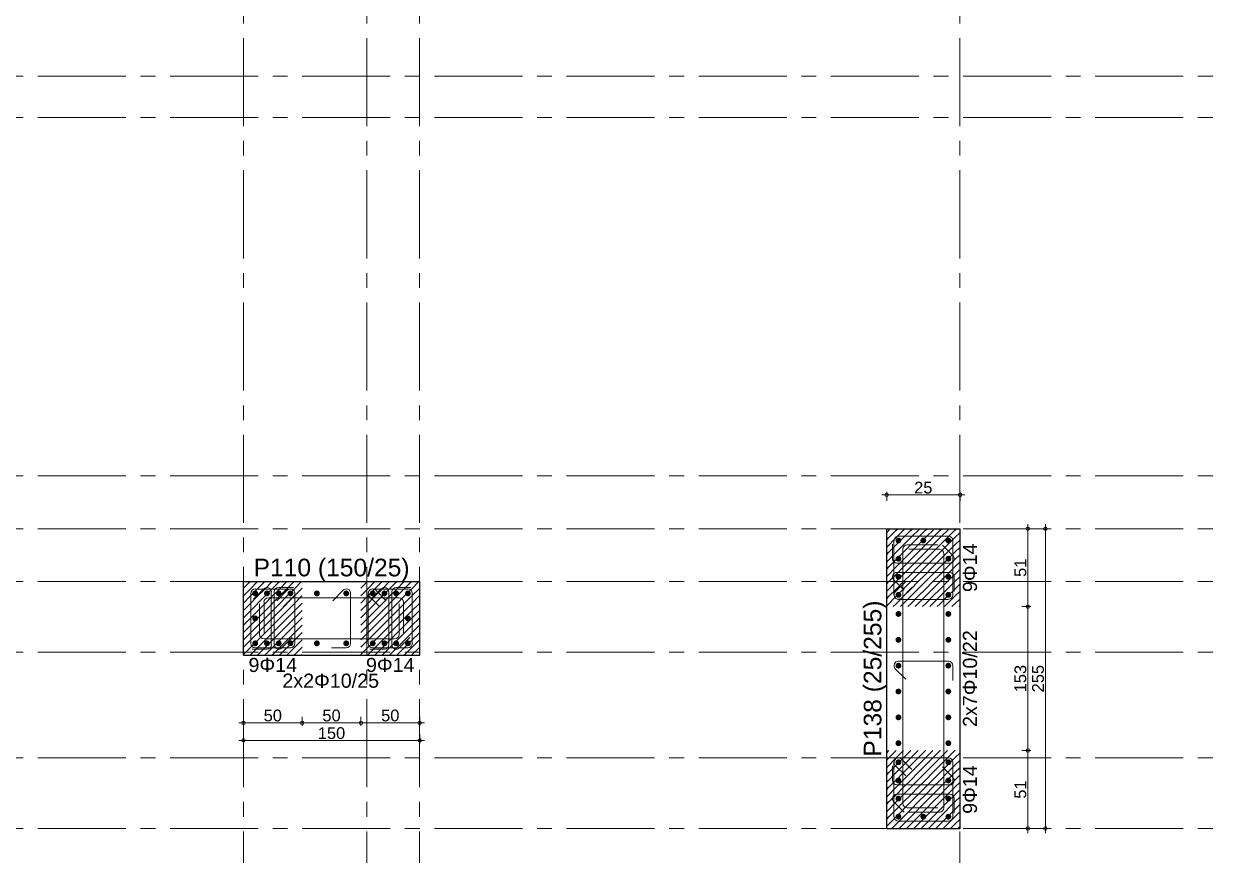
# Model space of a CAD drawing. Header units: millimetres. Extents: x 2232 to 85269, y -3593 to 5869.
# Drawn here: x 25400 to 26417, y 4454 to 5161 of the extents above; entities that cross this region are included whole.
import ezdxf

# ---------------------------------------------------------------- set-up
doc = ezdxf.new("R2010")
doc.units = ezdxf.units.MM
doc.linetypes.add('CENTER2', pattern=[112.5, 75, -12.5, 12.5, -12.5])
doc.linetypes.add('DASHDOT2', pattern=[12.7, 6.35, -3.175, 0, -3.175])
doc.layers.add('aks', color=251, linetype='DASHDOT2', lineweight=35)
for name, color, linetype in [('Donatı Yazısı', 7, 'Continuous'), ('Donatı Çizgisi', 7, 'Continuous'), ('Kolon', 7, 'Continuous'), ('Ölçülendirme', 7, 'Continuous')]:
    doc.layers.add(name, color=color, linetype=linetype)
doc.styles.add('arial_1_18', font='arial.ttf', dxfattribs={"height": 0.2})

# ---------------------------------------------------------------- blocks, each defined once
blk = doc.blocks.new('IDE999Entity6840')
at = {"layer": 'aks', "color": 250, "linetype": 'CENTER2', "lineweight": 5}
blk.add_lwpolyline([(13519.3, 200), (13519.3, 2530)], dxfattribs=at)
blk = doc.blocks.new('IDE999Entity6841')
at = {"layer": 'aks', "color": 250, "linetype": 'CENTER2', "lineweight": 5}
blk.add_lwpolyline([(13369.3, 200), (13369.3, 2530)], dxfattribs=at)
blk = doc.blocks.new('IDE999Entity6842')
at = {"layer": 'aks', "color": 250, "linetype": 'CENTER2', "lineweight": 5}
blk.add_lwpolyline([(13979.3, 200), (13979.3, 2530)], dxfattribs=at)
blk = doc.blocks.new('IDE999Entity6849')
at = {"layer": 'aks', "color": 250, "linetype": 'CENTER2', "lineweight": 5}
blk.add_lwpolyline([(13474.3, 200), (13474.3, 2530)], dxfattribs=at)

msp = doc.modelspace()

# ---------------------------------------------------------------- hatches: boundary and pattern name
at = {"layer": 'Donatı Çizgisi', "linetype": 'Continuous', "lineweight": 5}
h = msp.add_hatch(color=5, dxfattribs=at)
edge = h.paths.add_edge_path(flags=0)
edge.add_arc((26143.9, 4721.9), 2.5, 0, 360)
h = msp.add_hatch(color=5, dxfattribs=at)
edge = h.paths.add_edge_path(flags=0)
edge.add_arc((26165.1, 4721.9), 2.5, 0, 360)
h = msp.add_hatch(color=5, dxfattribs=at)
edge = h.paths.add_edge_path(flags=0)
edge.add_arc((26186.4, 4721.9), 2.5, 0, 360)
h = msp.add_hatch(color=5, dxfattribs=at)
edge = h.paths.add_edge_path(flags=0)
edge.add_arc((26143.9, 4706.4), 2.5, 0, 360)
h = msp.add_hatch(color=5, dxfattribs=at)
edge = h.paths.add_edge_path(flags=0)
edge.add_arc((26186.4, 4706.4), 2.5, 0, 360)
h = msp.add_hatch(color=5, dxfattribs=at)
edge = h.paths.add_edge_path(flags=0)
edge.add_arc((26143.9, 4691), 2.5, 0, 360)
h = msp.add_hatch(color=5, dxfattribs=at)
edge = h.paths.add_edge_path(flags=0)
edge.add_arc((26186.4, 4691), 2.5, 0, 360)
h = msp.add_hatch(color=5, dxfattribs=at)
edge = h.paths.add_edge_path(flags=0)
edge.add_arc((25596.4, 4676.9), 2.5, 0, 360)
h = msp.add_hatch(color=5, dxfattribs=at)
edge = h.paths.add_edge_path(flags=0)
edge.add_arc((25606.4, 4676.9), 2.5, 0, 360)
h = msp.add_hatch(color=5, dxfattribs=at)
edge = h.paths.add_edge_path(flags=0)
edge.add_arc((25616.4, 4676.9), 2.5, 0, 360)
h = msp.add_hatch(color=5, dxfattribs=at)
edge = h.paths.add_edge_path(flags=0)
edge.add_arc((25626.4, 4676.9), 2.5, 0, 360)
h = msp.add_hatch(color=5, dxfattribs=at)
edge = h.paths.add_edge_path(flags=0)
edge.add_arc((25648.9, 4676.9), 2.5, 0, 360)
h = msp.add_hatch(color=5, dxfattribs=at)
edge = h.paths.add_edge_path(flags=0)
edge.add_arc((25673.9, 4676.9), 2.5, 0, 360)
h = msp.add_hatch(color=5, dxfattribs=at)
edge = h.paths.add_edge_path(flags=0)
edge.add_arc((25696.4, 4676.9), 2.5, 0, 360)
h = msp.add_hatch(color=5, dxfattribs=at)
edge = h.paths.add_edge_path(flags=0)
edge.add_arc((25706.4, 4676.9), 2.5, 0, 360)
h = msp.add_hatch(color=5, dxfattribs=at)
edge = h.paths.add_edge_path(flags=0)
edge.add_arc((25716.4, 4676.9), 2.5, 0, 360)
h = msp.add_hatch(color=5, dxfattribs=at)
edge = h.paths.add_edge_path(flags=0)
edge.add_arc((25726.4, 4676.9), 2.5, 0, 360)
h = msp.add_hatch(color=5, dxfattribs=at)
edge = h.paths.add_edge_path(flags=0)
edge.add_arc((26143.9, 4675.6), 2.5, 0, 360)
h = msp.add_hatch(color=5, dxfattribs=at)
edge = h.paths.add_edge_path(flags=0)
edge.add_arc((26186.4, 4675.6), 2.5, 0, 360)
h = msp.add_hatch(color=5, dxfattribs=at)
edge = h.paths.add_edge_path(flags=0)
edge.add_arc((26143.9, 4659.4), 2.5, 0, 360)
h = msp.add_hatch(color=5, dxfattribs=at)
edge = h.paths.add_edge_path(flags=0)
edge.add_arc((26186.4, 4659.4), 2.5, 0, 360)
h = msp.add_hatch(color=5, dxfattribs=at)
edge = h.paths.add_edge_path(flags=0)
edge.add_arc((25596.4, 4655.6), 2.5, 0, 360)
h = msp.add_hatch(color=5, dxfattribs=at)
edge = h.paths.add_edge_path(flags=0)
edge.add_arc((25726.4, 4655.6), 2.5, 0, 360)
h = msp.add_hatch(color=5, dxfattribs=at)
edge = h.paths.add_edge_path(flags=0)
edge.add_arc((26143.9, 4637.4), 2.5, 0, 360)
h = msp.add_hatch(color=5, dxfattribs=at)
edge = h.paths.add_edge_path(flags=0)
edge.add_arc((26186.4, 4637.4), 2.5, 0, 360)
h = msp.add_hatch(color=5, dxfattribs=at)
edge = h.paths.add_edge_path(flags=0)
edge.add_arc((25596.4, 4634.4), 2.5, 0, 360)
h = msp.add_hatch(color=5, dxfattribs=at)
edge = h.paths.add_edge_path(flags=0)
edge.add_arc((25606.4, 4634.4), 2.5, 0, 360)
h = msp.add_hatch(color=5, dxfattribs=at)
edge = h.paths.add_edge_path(flags=0)
edge.add_arc((25616.4, 4634.4), 2.5, 0, 360)
h = msp.add_hatch(color=5, dxfattribs=at)
edge = h.paths.add_edge_path(flags=0)
edge.add_arc((25626.4, 4634.4), 2.5, 0, 360)
h = msp.add_hatch(color=5, dxfattribs=at)
edge = h.paths.add_edge_path(flags=0)
edge.add_arc((25648.9, 4634.4), 2.5, 0, 360)
h = msp.add_hatch(color=5, dxfattribs=at)
edge = h.paths.add_edge_path(flags=0)
edge.add_arc((25673.9, 4634.4), 2.5, 0, 360)
h = msp.add_hatch(color=5, dxfattribs=at)
edge = h.paths.add_edge_path(flags=0)
edge.add_arc((25696.4, 4634.4), 2.5, 0, 360)
h = msp.add_hatch(color=5, dxfattribs=at)
edge = h.paths.add_edge_path(flags=0)
edge.add_arc((25706.4, 4634.4), 2.5, 0, 360)
h = msp.add_hatch(color=5, dxfattribs=at)
edge = h.paths.add_edge_path(flags=0)
edge.add_arc((25716.4, 4634.4), 2.5, 0, 360)
h = msp.add_hatch(color=5, dxfattribs=at)
edge = h.paths.add_edge_path(flags=0)
edge.add_arc((25726.4, 4634.4), 2.5, 0, 360)
h = msp.add_hatch(color=5, dxfattribs=at)
edge = h.paths.add_edge_path(flags=0)
edge.add_arc((26143.9, 4615.4), 2.5, 0, 360)
h = msp.add_hatch(color=5, dxfattribs=at)
edge = h.paths.add_edge_path(flags=0)
edge.add_arc((26186.4, 4615.4), 2.5, 0, 360)
h = msp.add_hatch(color=5, dxfattribs=at)
edge = h.paths.add_edge_path(flags=0)
edge.add_arc((26143.9, 4593.4), 2.5, 0, 360)
h = msp.add_hatch(color=5, dxfattribs=at)
edge = h.paths.add_edge_path(flags=0)
edge.add_arc((26186.4, 4593.4), 2.5, 0, 360)
h = msp.add_hatch(color=5, dxfattribs=at)
edge = h.paths.add_edge_path(flags=0)
edge.add_arc((26143.9, 4571.4), 2.5, 0, 360)
h = msp.add_hatch(color=5, dxfattribs=at)
edge = h.paths.add_edge_path(flags=0)
edge.add_arc((26186.4, 4571.4), 2.5, 0, 360)
h = msp.add_hatch(color=5, dxfattribs=at)
edge = h.paths.add_edge_path(flags=0)
edge.add_arc((26143.9, 4549.4), 2.5, 0, 360)
h = msp.add_hatch(color=5, dxfattribs=at)
edge = h.paths.add_edge_path(flags=0)
edge.add_arc((26186.4, 4549.4), 2.5, 0, 360)
h = msp.add_hatch(color=5, dxfattribs=at)
edge = h.paths.add_edge_path(flags=0)
edge.add_arc((26143.9, 4533.2), 2.5, 0, 360)
h = msp.add_hatch(color=5, dxfattribs=at)
edge = h.paths.add_edge_path(flags=0)
edge.add_arc((26186.4, 4533.2), 2.5, 0, 360)
h = msp.add_hatch(color=5, dxfattribs=at)
edge = h.paths.add_edge_path(flags=0)
edge.add_arc((26143.9, 4517.7), 2.5, 0, 360)
h = msp.add_hatch(color=5, dxfattribs=at)
edge = h.paths.add_edge_path(flags=0)
edge.add_arc((26186.4, 4517.7), 2.5, 0, 360)
h = msp.add_hatch(color=5, dxfattribs=at)
edge = h.paths.add_edge_path(flags=0)
edge.add_arc((26143.9, 4502.3), 2.5, 0, 360)
h = msp.add_hatch(color=5, dxfattribs=at)
edge = h.paths.add_edge_path(flags=0)
edge.add_arc((26186.4, 4502.3), 2.5, 0, 360)
h = msp.add_hatch(color=5, dxfattribs=at)
edge = h.paths.add_edge_path(flags=0)
edge.add_arc((26143.9, 4486.9), 2.5, 0, 360)
h = msp.add_hatch(color=5, dxfattribs=at)
edge = h.paths.add_edge_path(flags=0)
edge.add_arc((26165.1, 4486.9), 2.5, 0, 360)
h = msp.add_hatch(color=5, dxfattribs=at)
edge = h.paths.add_edge_path(flags=0)
edge.add_arc((26186.4, 4486.9), 2.5, 0, 360)

# ---------------------------------------------------------------- linework, layer by layer
at = {"layer": 'aks', "color": 250, "linetype": 'CENTER2', "lineweight": 5}
for points in [[(24736.4, 5116.9), (27996.4, 5116.9)], [(24736.4, 5081.9), (27996.4, 5081.9)], [(24736.4, 4776.9), (27996.4, 4776.9)], [(24736.4, 4731.9), (27996.4, 4731.9)], [(24736.4, 4686.9), (27996.4, 4686.9)], [(24736.4, 4626.9), (27996.4, 4626.9)], [(24736.4, 4536.9), (27996.4, 4536.9)], [(24736.4, 4476.9), (27996.4, 4476.9)]]:
    msp.add_lwpolyline(points, dxfattribs=at)
at = {"layer": 'Donatı Çizgisi', "color": 5, "linetype": 'Continuous', "lineweight": 5}
for points in [[(26140.1, 4675.6), (26140.1, 4721.9)], [(26143.9, 4725.6), (26186.4, 4725.6)], [(26190.1, 4721.9), (26190.1, 4675.6)], [(25626.4, 4680.6), (25596.4, 4680.6)], [(25696.4, 4680.6), (25726.4, 4680.6)], [(26141.2, 4678.2), (26150.1, 4687.1)], [(26155.4, 4681.8), (26146.5, 4672.9)], [(25592.6, 4676.9), (25592.6, 4634.4)], [(25623.7, 4679.5), (25614.9, 4670.7)], [(25620.2, 4665.4), (25629, 4674.2)], [(25630.1, 4634.4), (25630.1, 4676.9)], [(25692.6, 4634.4), (25692.6, 4676.9)], [(25702.6, 4665.4), (25693.7, 4674.2)], [(25699, 4679.5), (25707.9, 4670.7)], [(25730.1, 4676.9), (25730.1, 4634.4)], [(26186.4, 4671.8), (26143.9, 4671.8)], [(25596.4, 4630.6), (25626.4, 4630.6)], [(25726.4, 4630.6), (25696.4, 4630.6)], [(26140.1, 4533.2), (26140.1, 4486.9)], [(26141.2, 4530.5), (26150.1, 4521.7)], [(26186.4, 4536.9), (26143.9, 4536.9)], [(26155.4, 4527), (26146.5, 4535.8)], [(26190.1, 4486.9), (26190.1, 4533.2)], [(26143.9, 4483.1), (26186.4, 4483.1)]]:
    msp.add_lwpolyline(points, dxfattribs=at)
at = {"layer": 'Donatı Çizgisi', "color": 1, "linetype": 'Continuous', "lineweight": 5}
for points in [[(26138.9, 4706.4), (26138.9, 4718.9)], [(26147.6, 4498.1), (26147.6, 4714.4)], [(26151.4, 4718.1), (26177.4, 4718.1)], [(26178.9, 4714.4), (26152.9, 4714.4)], [(26181.4, 4717.9), (26190.3, 4709.1)], [(26182.6, 4494.4), (26182.6, 4710.6)], [(26187.6, 4702.7), (26142.6, 4702.7)], [(26142.6, 4694.8), (26187.6, 4694.8)], [(26191.4, 4691), (26191.4, 4678.5)], [(25594.9, 4671.9), (25603.7, 4680.8)], [(25616.4, 4681.9), (25628.9, 4681.9)], [(25694.9, 4671.9), (25703.7, 4680.8)], [(25716.4, 4681.9), (25728.9, 4681.9)], [(26148.8, 4679.5), (26140, 4688.3)], [(25607.6, 4673.1), (25718.9, 4673.1)], [(25610.1, 4678.1), (25610.1, 4633.1)], [(25612.6, 4633.1), (25612.6, 4678.1)], [(25662.4, 4670.7), (25671.2, 4679.5)], [(25677.6, 4676.9), (25677.6, 4634.4)], [(25710.1, 4678.1), (25710.1, 4633.1)], [(25712.6, 4633.1), (25712.6, 4678.1)], [(25600.1, 4667.9), (25600.1, 4641.9)], [(25603.9, 4643.4), (25603.9, 4669.4)], [(25718.9, 4641.9), (25718.9, 4667.9)], [(25722.6, 4669.4), (25722.6, 4643.4)], [(25627.9, 4639.3), (25619, 4630.5)], [(25727.9, 4639.3), (25719, 4630.5)], [(25606.4, 4629.4), (25593.9, 4629.4)], [(25603.9, 4638.1), (25715.1, 4638.1)], [(25673.9, 4630.6), (25661.4, 4630.6)], [(25706.4, 4629.4), (25693.9, 4629.4)], [(26143.9, 4619.1), (26186.4, 4619.1)], [(26150.1, 4603.9), (26141.2, 4612.7)], [(26190.1, 4615.4), (26190.1, 4602.9)], [(26138.9, 4517.7), (26138.9, 4530.2)], [(26181.4, 4529.2), (26190.3, 4520.4)], [(26187.6, 4514), (26142.6, 4514)], [(26148.8, 4490.8), (26140, 4499.6)], [(26142.6, 4506.1), (26187.6, 4506.1)], [(26191.4, 4502.3), (26191.4, 4489.8)], [(26177.4, 4494.4), (26151.4, 4494.4)], [(26152.9, 4490.6), (26178.9, 4490.6)]]:
    msp.add_lwpolyline(points, dxfattribs=at)
at = {"layer": 'Donatı Çizgisi', "color": 5, "linetype": 'Continuous', "lineweight": 5}
for centre, start, end in [((26143.9, 4721.9), 90, 180), ((26186.4, 4721.9), 0, 90), ((25596.4, 4676.9), 90, 180), ((25626.4, 4676.9), 0, 135), ((25626.4, 4676.9), 315, 90), ((25696.4, 4676.9), 90, 225), ((25696.4, 4676.9), 45, 180), ((25726.4, 4676.9), 0, 90), ((26143.9, 4675.6), 135, 270), ((26143.9, 4675.6), 180, 315), ((26186.4, 4675.6), 270, 0), ((25596.4, 4634.4), 180, 270), ((25626.4, 4634.4), 270, 0), ((25696.4, 4634.4), 180, 270), ((25726.4, 4634.4), 270, 0), ((26143.9, 4533.2), 45, 180), ((26143.9, 4533.2), 90, 225), ((26186.4, 4533.2), 0, 90), ((26143.9, 4486.9), 180, 270), ((26186.4, 4486.9), 270, 0)]:
    msp.add_arc(centre, 3.75, start, end, dxfattribs=at)
at = {"layer": 'Donatı Çizgisi', "color": 1, "linetype": 'Continuous', "lineweight": 5}
for centre, start, end in [((26151.4, 4714.4), 90, 180), ((26178.9, 4710.6), 0, 90), ((26142.6, 4706.4), 180, 270), ((26187.6, 4706.4), 270, 45), ((26142.6, 4691), 90, 225), ((26187.6, 4691), 0, 90), ((25606.4, 4678.1), 0, 135), ((25616.4, 4678.1), 90, 180), ((25673.9, 4676.9), 0, 135), ((25706.4, 4678.1), 0, 135), ((25716.4, 4678.1), 90, 180), ((25607.6, 4669.4), 90, 180), ((25718.9, 4669.4), 0, 90), ((25603.9, 4641.9), 180, 270), ((25715.1, 4641.9), 270, 0), ((25606.4, 4633.1), 270, 0), ((25616.4, 4633.1), 180, 315), ((25673.9, 4634.4), 270, 0), ((25706.4, 4633.1), 270, 0), ((25716.4, 4633.1), 180, 315), ((26143.9, 4615.4), 90, 225), ((26186.4, 4615.4), 0, 90), ((26142.6, 4517.7), 180, 270), ((26187.6, 4517.7), 270, 45), ((26142.6, 4502.3), 90, 225), ((26151.4, 4498.1), 180, 270), ((26187.6, 4502.3), 0, 90), ((26178.9, 4494.4), 270, 0)]:
    msp.add_arc(centre, 3.75, start, end, dxfattribs=at)
at = {"layer": 'Kolon', "color": 251, "linetype": 'Continuous', "lineweight": -3}
for points in [[(26133.9, 4728.7), (26137, 4731.9)], [(26142, 4724.4), (26149.5, 4731.9)], [(26142, 4730.6), (26143.3, 4731.9)], [(26154.5, 4724.4), (26162, 4731.9)], [(26154.5, 4730.6), (26155.8, 4731.9)], [(26167, 4724.4), (26174.5, 4731.9)], [(26167, 4730.6), (26168.3, 4731.9)], [(26179.5, 4724.4), (26187, 4731.9)], [(26179.5, 4730.6), (26180.8, 4731.9)], [(26192, 4730.6), (26193.3, 4731.9)], [(26133.9, 4716.2), (26142, 4724.4)], [(26133.9, 4722.4), (26135.8, 4724.4)], [(26135.8, 4724.4), (26142, 4730.6)], [(26142, 4711.9), (26154.5, 4724.4)], [(26142, 4718.1), (26148.3, 4724.4)], [(26148.3, 4724.4), (26154.5, 4730.6)], [(26154.5, 4711.9), (26167, 4724.4)], [(26154.5, 4718.1), (26160.8, 4724.4)], [(26160.8, 4724.4), (26167, 4730.6)], [(26167, 4711.9), (26179.5, 4724.4)], [(26167, 4718.1), (26173.3, 4724.4)], [(26173.3, 4724.4), (26179.5, 4730.6)], [(26179.5, 4711.9), (26192, 4724.4)], [(26179.5, 4718.1), (26185.8, 4724.4)], [(26185.8, 4724.4), (26192, 4730.6)], [(26192, 4724.4), (26196.4, 4728.7)], [(26192, 4718.1), (26196.4, 4722.4)], [(26133.9, 4703.7), (26142, 4711.9)], [(26133.9, 4709.9), (26135.8, 4711.9)], [(26135.8, 4711.9), (26142, 4718.1)], [(26142, 4699.4), (26154.5, 4711.9)], [(26142, 4705.6), (26148.3, 4711.9)], [(26148.3, 4711.9), (26154.5, 4718.1)], [(26154.5, 4699.4), (26167, 4711.9)], [(26154.5, 4705.6), (26160.8, 4711.9)], [(26160.8, 4711.9), (26167, 4718.1)], [(26167, 4699.4), (26179.5, 4711.9)], [(26167, 4705.6), (26173.3, 4711.9)], [(26173.3, 4711.9), (26179.5, 4718.1)], [(26179.5, 4699.4), (26192, 4711.9)], [(26179.5, 4705.6), (26185.8, 4711.9)], [(26185.8, 4711.9), (26192, 4718.1)], [(26192, 4711.9), (26196.4, 4716.2)], [(26135.8, 4699.4), (26142, 4705.6)], [(26148.3, 4699.4), (26154.5, 4705.6)], [(26160.8, 4699.4), (26167, 4705.6)], [(26173.3, 4699.4), (26179.5, 4705.6)], [(26185.8, 4699.4), (26192, 4705.6)], [(26192, 4705.6), (26196.4, 4709.9)], [(26192, 4699.4), (26196.4, 4703.7)], [(26133.9, 4691.2), (26142, 4699.4)], [(26133.9, 4697.4), (26135.8, 4699.4)], [(26135.8, 4686.9), (26142, 4693.1)], [(26142, 4686.9), (26154.5, 4699.4)], [(26142, 4693.1), (26148.3, 4699.4)], [(26148.3, 4686.9), (26154.5, 4693.1)], [(26154.5, 4686.9), (26167, 4699.4)], [(26154.5, 4693.1), (26160.8, 4699.4)], [(26160.8, 4686.9), (26167, 4693.1)], [(26167, 4686.9), (26179.5, 4699.4)], [(26167, 4693.1), (26173.3, 4699.4)], [(26173.3, 4686.9), (26179.5, 4693.1)], [(26179.5, 4686.9), (26192, 4699.4)], [(26179.5, 4693.1), (26185.8, 4699.4)], [(26185.8, 4686.9), (26192, 4693.1)], [(26192, 4693.1), (26196.4, 4697.4)], [(26192, 4686.9), (26196.4, 4691.2)], [(25586.4, 4681.2), (25592, 4686.9)], [(25586.4, 4674.9), (25592, 4680.6)], [(25592, 4674.4), (25604.5, 4686.9)], [(25592, 4680.6), (25598.3, 4686.9)], [(25598.3, 4674.4), (25604.5, 4680.6)], [(25604.5, 4674.4), (25617, 4686.9)], [(25604.5, 4680.6), (25610.8, 4686.9)], [(25610.8, 4674.4), (25617, 4680.6)], [(25617, 4674.4), (25629.5, 4686.9)], [(25617, 4680.6), (25623.3, 4686.9)], [(25623.3, 4674.4), (25629.5, 4680.6)], [(25629.5, 4680.6), (25635.8, 4686.9)], [(25629.5, 4674.4), (25636.4, 4681.2)], [(25686.4, 4681.2), (25692, 4686.9)], [(25686.4, 4674.9), (25692, 4680.6)], [(25692, 4674.4), (25704.5, 4686.9)], [(25692, 4680.6), (25698.3, 4686.9)], [(25698.3, 4674.4), (25704.5, 4680.6)], [(25704.5, 4674.4), (25717, 4686.9)], [(25704.5, 4680.6), (25710.8, 4686.9)], [(25710.8, 4674.4), (25717, 4680.6)], [(25717, 4674.4), (25729.5, 4686.9)], [(25717, 4680.6), (25723.3, 4686.9)], [(25723.3, 4674.4), (25729.5, 4680.6)], [(25729.5, 4680.6), (25735.8, 4686.9)], [(25729.5, 4674.4), (25736.4, 4681.2)], [(26133.9, 4678.7), (26142, 4686.9)], [(26133.9, 4684.9), (26135.8, 4686.9)], [(26135.8, 4674.4), (26142, 4680.6)], [(26142, 4674.4), (26154.5, 4686.9)], [(26142, 4680.6), (26148.3, 4686.9)], [(26148.3, 4674.4), (26154.5, 4680.6)], [(26154.5, 4674.4), (26167, 4686.9)], [(26154.5, 4680.6), (26160.8, 4686.9)], [(26160.8, 4674.4), (26167, 4680.6)], [(26167, 4674.4), (26179.5, 4686.9)], [(26167, 4680.6), (26173.3, 4686.9)], [(26173.3, 4674.4), (26179.5, 4680.6)], [(26179.5, 4674.4), (26192, 4686.9)], [(26179.5, 4680.6), (26185.8, 4686.9)], [(26185.8, 4674.4), (26192, 4680.6)], [(26192, 4680.6), (26196.4, 4684.9)], [(25586.4, 4668.7), (25592, 4674.4)], [(25592, 4661.9), (25604.5, 4674.4)], [(25592, 4668.1), (25598.3, 4674.4)], [(25604.5, 4661.9), (25617, 4674.4)], [(25604.5, 4668.1), (25610.8, 4674.4)], [(25617, 4661.9), (25629.5, 4674.4)], [(25617, 4668.1), (25623.3, 4674.4)], [(25629.5, 4668.1), (25635.8, 4674.4)], [(25635.8, 4674.4), (25636.4, 4674.9)], [(25686.4, 4668.7), (25692, 4674.4)], [(25692, 4661.9), (25704.5, 4674.4)], [(25692, 4668.1), (25698.3, 4674.4)], [(25704.5, 4661.9), (25717, 4674.4)], [(25704.5, 4668.1), (25710.8, 4674.4)], [(25717, 4661.9), (25729.5, 4674.4)], [(25717, 4668.1), (25723.3, 4674.4)], [(25729.5, 4668.1), (25735.8, 4674.4)], [(25735.8, 4674.4), (25736.4, 4674.9)], [(26133.9, 4666.2), (26142, 4674.4)], [(26133.9, 4672.4), (26135.8, 4674.4)], [(26142, 4668.1), (26148.3, 4674.4)], [(26145.7, 4665.6), (26154.5, 4674.4)], [(26154.5, 4668.1), (26160.8, 4674.4)], [(26158.2, 4665.6), (26167, 4674.4)], [(26167, 4668.1), (26173.3, 4674.4)], [(26170.7, 4665.6), (26179.5, 4674.4)], [(26179.5, 4668.1), (26185.8, 4674.4)], [(26183.2, 4665.6), (26192, 4674.4)], [(26192, 4674.4), (26196.4, 4678.7)], [(26192, 4668.1), (26196.4, 4672.4)], [(25586.4, 4662.4), (25592, 4668.1)], [(25586.4, 4656.2), (25592, 4661.9)], [(25592, 4649.4), (25604.5, 4661.9)], [(25592, 4655.6), (25598.3, 4661.9)], [(25598.3, 4661.9), (25604.5, 4668.1)], [(25604.5, 4649.4), (25617, 4661.9)], [(25604.5, 4655.6), (25610.8, 4661.9)], [(25610.8, 4661.9), (25617, 4668.1)], [(25617, 4649.4), (25629.5, 4661.9)], [(25617, 4655.6), (25623.3, 4661.9)], [(25623.3, 4661.9), (25629.5, 4668.1)], [(25629.5, 4661.9), (25636.4, 4668.7)], [(25629.5, 4655.6), (25635.8, 4661.9)], [(25635.8, 4661.9), (25636.4, 4662.4)], [(25686.4, 4662.4), (25692, 4668.1)], [(25686.4, 4656.2), (25692, 4661.9)], [(25692, 4649.4), (25704.5, 4661.9)], [(25692, 4655.6), (25698.3, 4661.9)], [(25698.3, 4661.9), (25704.5, 4668.1)], [(25704.5, 4649.4), (25717, 4661.9)], [(25704.5, 4655.6), (25710.8, 4661.9)], [(25710.8, 4661.9), (25717, 4668.1)], [(25717, 4649.4), (25729.5, 4661.9)], [(25717, 4655.6), (25723.3, 4661.9)], [(25723.3, 4661.9), (25729.5, 4668.1)], [(25729.5, 4661.9), (25736.4, 4668.7)], [(25729.5, 4655.6), (25735.8, 4661.9)], [(25735.8, 4661.9), (25736.4, 4662.4)], [(26139.5, 4665.6), (26142, 4668.1)], [(26152, 4665.6), (26154.5, 4668.1)], [(26164.5, 4665.6), (26167, 4668.1)], [(26177, 4665.6), (26179.5, 4668.1)], [(26189.5, 4665.6), (26192, 4668.1)], [(26195.7, 4665.6), (26196.4, 4666.2)], [(25586.4, 4649.9), (25592, 4655.6)], [(25586.4, 4643.7), (25592, 4649.4)], [(25592, 4636.9), (25604.5, 4649.4)], [(25592, 4643.1), (25598.3, 4649.4)], [(25598.3, 4649.4), (25604.5, 4655.6)], [(25604.5, 4636.9), (25617, 4649.4)], [(25604.5, 4643.1), (25610.8, 4649.4)], [(25610.8, 4649.4), (25617, 4655.6)], [(25617, 4636.9), (25629.5, 4649.4)], [(25617, 4643.1), (25623.3, 4649.4)], [(25623.3, 4649.4), (25629.5, 4655.6)], [(25629.5, 4649.4), (25636.4, 4656.2)], [(25629.5, 4643.1), (25635.8, 4649.4)], [(25635.8, 4649.4), (25636.4, 4649.9)], [(25686.4, 4649.9), (25692, 4655.6)], [(25686.4, 4643.7), (25692, 4649.4)], [(25692, 4636.9), (25704.5, 4649.4)], [(25692, 4643.1), (25698.3, 4649.4)], [(25698.3, 4649.4), (25704.5, 4655.6)], [(25704.5, 4636.9), (25717, 4649.4)], [(25704.5, 4643.1), (25710.8, 4649.4)], [(25710.8, 4649.4), (25717, 4655.6)], [(25717, 4636.9), (25729.5, 4649.4)], [(25717, 4643.1), (25723.3, 4649.4)], [(25723.3, 4649.4), (25729.5, 4655.6)], [(25729.5, 4649.4), (25736.4, 4656.2)], [(25729.5, 4643.1), (25735.8, 4649.4)], [(25735.8, 4649.4), (25736.4, 4649.9)], [(25586.4, 4637.4), (25592, 4643.1)], [(25598.3, 4636.9), (25604.5, 4643.1)], [(25610.8, 4636.9), (25617, 4643.1)], [(25623.3, 4636.9), (25629.5, 4643.1)], [(25629.5, 4636.9), (25636.4, 4643.7)], [(25686.4, 4637.4), (25692, 4643.1)], [(25698.3, 4636.9), (25704.5, 4643.1)], [(25710.8, 4636.9), (25717, 4643.1)], [(25723.3, 4636.9), (25729.5, 4643.1)], [(25729.5, 4636.9), (25736.4, 4643.7)], [(25586.4, 4631.2), (25592, 4636.9)], [(25586.4, 4624.9), (25592, 4630.6)], [(25592, 4624.4), (25604.5, 4636.9)], [(25592, 4630.6), (25598.3, 4636.9)], [(25598.3, 4624.4), (25604.5, 4630.6)], [(25604.5, 4624.4), (25617, 4636.9)], [(25604.5, 4630.6), (25610.8, 4636.9)], [(25610.8, 4624.4), (25617, 4630.6)], [(25617, 4624.4), (25629.5, 4636.9)], [(25617, 4630.6), (25623.3, 4636.9)], [(25623.3, 4624.4), (25629.5, 4630.6)], [(25629.5, 4630.6), (25635.8, 4636.9)], [(25629.5, 4624.4), (25636.4, 4631.2)], [(25635.8, 4636.9), (25636.4, 4637.4)], [(25686.4, 4631.2), (25692, 4636.9)], [(25686.4, 4624.9), (25692, 4630.6)], [(25692, 4624.4), (25704.5, 4636.9)], [(25692, 4630.6), (25698.3, 4636.9)], [(25698.3, 4624.4), (25704.5, 4630.6)], [(25704.5, 4624.4), (25717, 4636.9)], [(25704.5, 4630.6), (25710.8, 4636.9)], [(25710.8, 4624.4), (25717, 4630.6)], [(25717, 4624.4), (25729.5, 4636.9)], [(25717, 4630.6), (25723.3, 4636.9)], [(25723.3, 4624.4), (25729.5, 4630.6)], [(25729.5, 4630.6), (25735.8, 4636.9)], [(25729.5, 4624.4), (25736.4, 4631.2)], [(25735.8, 4636.9), (25736.4, 4637.4)], [(25592, 4624.4), (25592, 4624.4)], [(25598.3, 4624.4), (25598.3, 4624.4)], [(25604.5, 4624.4), (25604.5, 4624.4)], [(25610.8, 4624.4), (25610.8, 4624.4)], [(25617, 4624.4), (25617, 4624.4)], [(25623.3, 4624.4), (25623.3, 4624.4)], [(25629.5, 4624.4), (25629.5, 4624.4)], [(25635.8, 4624.4), (25636.4, 4624.9)], [(25635.8, 4624.4), (25635.8, 4624.4)], [(25692, 4624.4), (25692, 4624.4)], [(25698.3, 4624.4), (25698.3, 4624.4)], [(25704.5, 4624.4), (25704.5, 4624.4)], [(25710.8, 4624.4), (25710.8, 4624.4)], [(25717, 4624.4), (25717, 4624.4)], [(25723.3, 4624.4), (25723.3, 4624.4)], [(25729.5, 4624.4), (25729.5, 4624.4)], [(25735.8, 4624.4), (25736.4, 4624.9)], [(25735.8, 4624.4), (25735.8, 4624.4)], [(26133.9, 4541.2), (26135.8, 4543.2)], [(26135.8, 4536.9), (26142, 4543.1)], [(26142, 4536.9), (26148.3, 4543.2)], [(26142, 4543.1), (26142.1, 4543.2)], [(26148.3, 4536.9), (26154.5, 4543.1)], [(26154.5, 4536.9), (26160.8, 4543.2)], [(26154.5, 4543.1), (26154.6, 4543.2)], [(26160.8, 4536.9), (26167, 4543.1)], [(26167, 4536.9), (26173.3, 4543.2)], [(26167, 4543.1), (26167.1, 4543.2)], [(26173.3, 4536.9), (26179.5, 4543.1)], [(26179.5, 4536.9), (26185.8, 4543.2)], [(26179.5, 4543.1), (26179.6, 4543.2)], [(26185.8, 4536.9), (26192, 4543.1)], [(26192, 4543.1), (26192.1, 4543.2)], [(26192, 4536.9), (26196.4, 4541.2)], [(26133.9, 4528.7), (26142, 4536.9)], [(26133.9, 4534.9), (26135.8, 4536.9)], [(26135.8, 4524.4), (26142, 4530.6)], [(26142, 4524.4), (26154.5, 4536.9)], [(26142, 4530.6), (26148.3, 4536.9)], [(26148.3, 4524.4), (26154.5, 4530.6)], [(26154.5, 4524.4), (26167, 4536.9)], [(26154.5, 4530.6), (26160.8, 4536.9)], [(26160.8, 4524.4), (26167, 4530.6)], [(26167, 4524.4), (26179.5, 4536.9)], [(26167, 4530.6), (26173.3, 4536.9)], [(26173.3, 4524.4), (26179.5, 4530.6)], [(26179.5, 4524.4), (26192, 4536.9)], [(26179.5, 4530.6), (26185.8, 4536.9)], [(26185.8, 4524.4), (26192, 4530.6)], [(26192, 4530.6), (26196.4, 4534.9)], [(26192, 4524.4), (26196.4, 4528.7)], [(26133.9, 4516.2), (26142, 4524.4)], [(26133.9, 4522.4), (26135.8, 4524.4)], [(26135.8, 4511.9), (26142, 4518.1)], [(26142, 4511.9), (26154.5, 4524.4)], [(26142, 4518.1), (26148.3, 4524.4)], [(26148.3, 4511.9), (26154.5, 4518.1)], [(26154.5, 4511.9), (26167, 4524.4)], [(26154.5, 4518.1), (26160.8, 4524.4)], [(26160.8, 4511.9), (26167, 4518.1)], [(26167, 4511.9), (26179.5, 4524.4)], [(26167, 4518.1), (26173.3, 4524.4)], [(26173.3, 4511.9), (26179.5, 4518.1)], [(26179.5, 4511.9), (26192, 4524.4)], [(26179.5, 4518.1), (26185.8, 4524.4)], [(26185.8, 4511.9), (26192, 4518.1)], [(26192, 4518.1), (26196.4, 4522.4)], [(26133.9, 4503.7), (26142, 4511.9)], [(26133.9, 4509.9), (26135.8, 4511.9)], [(26142, 4499.4), (26154.5, 4511.9)], [(26142, 4505.6), (26148.3, 4511.9)], [(26154.5, 4499.4), (26167, 4511.9)], [(26154.5, 4505.6), (26160.8, 4511.9)], [(26167, 4499.4), (26179.5, 4511.9)], [(26167, 4505.6), (26173.3, 4511.9)], [(26179.5, 4499.4), (26192, 4511.9)], [(26179.5, 4505.6), (26185.8, 4511.9)], [(26192, 4511.9), (26196.4, 4516.2)], [(26192, 4505.6), (26196.4, 4509.9)], [(26133.9, 4491.2), (26142, 4499.4)], [(26133.9, 4497.4), (26135.8, 4499.4)], [(26135.8, 4499.4), (26142, 4505.6)], [(26142, 4486.9), (26154.5, 4499.4)], [(26142, 4493.1), (26148.3, 4499.4)], [(26148.3, 4499.4), (26154.5, 4505.6)], [(26154.5, 4486.9), (26167, 4499.4)], [(26154.5, 4493.1), (26160.8, 4499.4)], [(26160.8, 4499.4), (26167, 4505.6)], [(26167, 4486.9), (26179.5, 4499.4)], [(26167, 4493.1), (26173.3, 4499.4)], [(26173.3, 4499.4), (26179.5, 4505.6)], [(26179.5, 4486.9), (26192, 4499.4)], [(26179.5, 4493.1), (26185.8, 4499.4)], [(26185.8, 4499.4), (26192, 4505.6)], [(26192, 4499.4), (26196.4, 4503.7)], [(26192, 4493.1), (26196.4, 4497.4)], [(26133.9, 4478.7), (26142, 4486.9)], [(26133.9, 4484.9), (26135.8, 4486.9)], [(26135.8, 4486.9), (26142, 4493.1)], [(26142, 4480.6), (26148.3, 4486.9)], [(26144.5, 4476.9), (26154.5, 4486.9)], [(26148.3, 4486.9), (26154.5, 4493.1)], [(26154.5, 4480.6), (26160.8, 4486.9)], [(26157, 4476.9), (26167, 4486.9)], [(26160.8, 4486.9), (26167, 4493.1)], [(26167, 4480.6), (26173.3, 4486.9)], [(26169.5, 4476.9), (26179.5, 4486.9)], [(26173.3, 4486.9), (26179.5, 4493.1)], [(26179.5, 4480.6), (26185.8, 4486.9)], [(26182, 4476.9), (26192, 4486.9)], [(26185.8, 4486.9), (26192, 4493.1)], [(26192, 4486.9), (26196.4, 4491.2)], [(26138.3, 4476.9), (26142, 4480.6)], [(26150.8, 4476.9), (26154.5, 4480.6)], [(26163.3, 4476.9), (26167, 4480.6)], [(26175.8, 4476.9), (26179.5, 4480.6)], [(26188.3, 4476.9), (26192, 4480.6)], [(26192, 4480.6), (26196.4, 4484.9)], [(26194.5, 4476.9), (26196.4, 4478.7)]]:
    msp.add_lwpolyline(points, dxfattribs=at)
at = {"layer": 'Kolon', "color": 33, "linetype": 'Continuous', "lineweight": -3}
for points in [[(26133.9, 4476.9), (26133.9, 4731.9)], [(26133.9, 4731.9), (26196.4, 4731.9)], [(26196.4, 4476.9), (26196.4, 4731.9)], [(25586.4, 4686.9), (25736.4, 4686.9)], [(25586.4, 4624.4), (25586.4, 4686.9)], [(25736.4, 4624.4), (25736.4, 4686.9)], [(25586.4, 4624.4), (25736.4, 4624.4)], [(26133.9, 4476.9), (26196.4, 4476.9)]]:
    msp.add_lwpolyline(points, dxfattribs=at)
at = {"layer": 'Ölçülendirme', "color": 5, "linetype": 'Continuous', "lineweight": 5}
for points in [[(26133.9, 4755.7), (26133.9, 4763.2)], [(26196.4, 4755.7), (26196.4, 4763.2)], [(26200.4, 4760.7), (26129.9, 4760.7)], [(26249, 4731.9), (26256.5, 4731.9)], [(26254, 4472.9), (26254, 4735.9)], [(26264, 4731.9), (26271.5, 4731.9)], [(26269, 4472.9), (26269, 4735.9)], [(26249, 4665.6), (26256.5, 4665.6)], [(25586.4, 4571.8), (25586.4, 4564.3)], [(25636.4, 4571.8), (25636.4, 4564.3)], [(25686.4, 4571.8), (25686.4, 4564.3)], [(25736.4, 4571.8), (25736.4, 4564.3)], [(25582.4, 4566.8), (25740.4, 4566.8)], [(25582.4, 4551.8), (25740.4, 4551.8)], [(25586.4, 4556.8), (25586.4, 4549.3)], [(25736.4, 4556.8), (25736.4, 4549.3)], [(26249, 4543.2), (26256.5, 4543.2)], [(26249, 4476.9), (26256.5, 4476.9)], [(26264, 4476.9), (26271.5, 4476.9)]]:
    msp.add_lwpolyline(points, dxfattribs=at)
for centre in [(26133.9, 4760.7), (26196.4, 4760.7), (26254, 4731.9), (26269, 4731.9), (26254, 4665.6), (25586.4, 4566.8), (25636.4, 4566.8), (25686.4, 4566.8), (25736.4, 4566.8), (25586.4, 4551.8), (25736.4, 4551.8), (26254, 4543.2), (26254, 4476.9), (26269, 4476.9)]:
    msp.add_circle(centre, 1.5, dxfattribs=at)

# ---------------------------------------------------------------- block references
at = {"layer": 'aks'}
for name in ['IDE999Entity6841', 'IDE999Entity6849', 'IDE999Entity6840', 'IDE999Entity6842']:
    msp.add_blockref(name, (12217, 2961.9), dxfattribs=at)

# ---------------------------------------------------------------- texts
at = {"layer": 'Donatı Yazısı', "color": 1, "linetype": 'Continuous', "lineweight": 5, "style": 'arial_1_18'}
for s, p in [('9Φ14', (26210.8, 4678)), ('2x7Φ10/22', (26210.8, 4563.2)), ('9Φ14', (26210.8, 4489.3))]:
    msp.add_text(s, height=12, rotation=90, dxfattribs=at).set_placement(p)
for s, p in [('9Φ14', (25590.7, 4610)), ('9Φ14', (25690.7, 4610)), ('2x2Φ10/25', (25619.5, 4596.6))]:
    msp.add_text(s, height=12, dxfattribs=at).set_placement(p)
at = {"layer": 'Kolon', "color": 1, "linetype": 'Continuous', "lineweight": 5, "style": 'arial_1_18'}
msp.add_text('P110 (150/25)', height=15, dxfattribs=at).set_placement((25595, 4691.4))
msp.add_text('P138 (25/255)', height=15, rotation=90, dxfattribs=at).set_placement((26129.4, 4538))
at = {"layer": 'Ölçülendirme', "color": 5, "linetype": 'Continuous', "lineweight": 5, "style": 'arial_1_18'}
for s, p in [('25', (26157.3, 4761.9)), ('50', (25603.6, 4568)), ('50', (25653.6, 4568)), ('50', (25703.6, 4568)), ('150', (25649.7, 4553))]:
    msp.add_text(s, height=10, dxfattribs=at).set_placement(p)
for s, p in [('51', (26252.7, 4690.9)), ('153', (26252.7, 4592.7)), ('255', (26267.7, 4592.7)), ('51', (26252.7, 4502.2))]:
    msp.add_text(s, height=10, rotation=90, dxfattribs=at).set_placement(p)

doc.saveas('drawing.dxf')
